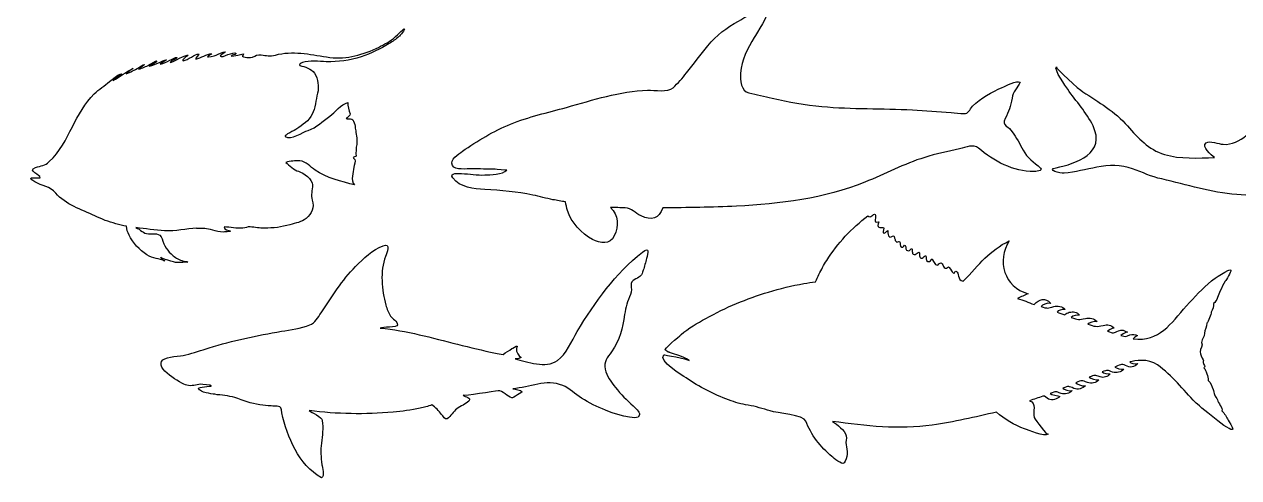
# Model space of a CAD drawing. Header units: centimetres. Extents: x -64 to 65, y -66 to 66.
# Drawn here: x -17.68 to 1.65, y -65.43 to -58.21 of the extents above; entities that cross this region are included whole.
import ezdxf

# ---------------------------------------------------------------- set-up
doc = ezdxf.new("R2010")
doc.units = ezdxf.units.CM
doc.header["$MEASUREMENT"] = 0
doc.layers.add('Layer 1', color=7, linetype='Continuous')

msp = doc.modelspace()

# ---------------------------------------------------------------- linework, layer by layer
at = {"layer": 'Layer 1'}
for points, knots in [([(-1.78168, -60.20983), (-1.83163, -60.10746), (-1.89095, -60.01335), (-1.9531, -59.91818), (-1.9531, -59.91818), (-2.00403, -59.84045), (-2.12537, -59.82097), (-2.06785, -59.7094), (-2.06785, -59.7094), (-2.00853, -59.59449), (-1.9772, -59.51493), (-1.95815, -59.3824), (-1.95815, -59.3824), (-1.94431, -59.28749), (-1.87047, -59.21206), (-1.82713, -59.12827), (-1.82713, -59.12827), (-1.88166, -59.09292), (-2.06475, -59.19225), (-2.11262, -59.21299), (-2.11262, -59.21299), (-2.28203, -59.2866), (-2.45404, -59.38037), (-2.58495, -59.51305), (-2.58495, -59.51305), (-2.63316, -59.56192), (-2.65252, -59.63582), (-2.72253, -59.62997), (-2.72253, -59.62997), (-2.79071, -59.62418), (-2.85908, -59.61851), (-2.92729, -59.61309), (-2.92729, -59.61309), (-3.13205, -59.59674), (-3.33684, -59.58139), (-3.54194, -59.57054), (-3.54194, -59.57054), (-4.02229, -59.54517), (-4.50225, -59.55988), (-4.98223, -59.51564), (-4.98223, -59.51564), (-5.24991, -59.49098), (-5.51182, -59.44547), (-5.7736, -59.38488), (-5.7736, -59.38488), (-5.89758, -59.35612), (-6.02125, -59.32582), (-6.14611, -59.30032), (-6.14611, -59.30032), (-6.27078, -59.27476), (-6.28293, -59.09384), (-6.27684, -58.98335), (-6.27684, -58.98335), (-6.26589, -58.78065), (-6.16101, -58.58891), (-6.06237, -58.41637), (-6.06237, -58.41637), (-6.03083, -58.36091), (-5.79808, -58.03159), (-5.87229, -57.98904), (-5.87229, -57.98904), (-5.96646, -57.93514), (-6.23572, -58.11345), (-6.31129, -58.15541), (-6.31129, -58.15541), (-6.49954, -58.25968), (-6.66125, -58.38335), (-6.79947, -58.5485), (-6.79947, -58.5485), (-6.91734, -58.68921), (-7.02344, -58.83904), (-7.13779, -58.98231), (-7.13779, -58.98231), (-7.20394, -59.06523), (-7.27421, -59.1463), (-7.352, -59.21853), (-7.352, -59.21853), (-7.43169, -59.29269), (-7.6482, -59.25451), (-7.75792, -59.25771), (-7.75792, -59.25771), (-8.19697, -59.27073), (-8.62948, -59.41207), (-9.04906, -59.5302), (-9.04906, -59.5302), (-9.34605, -59.61389), (-9.65268, -59.67837), (-9.93856, -59.79634), (-9.93856, -59.79634), (-10.2069, -59.90696), (-10.46648, -60.06095), (-10.70286, -60.22909), (-10.70286, -60.22909), (-10.76628, -60.2742), (-10.91035, -60.36083), (-10.86142, -60.45369), (-10.86142, -60.45369), (-10.81864, -60.53505), (-10.63308, -60.50629), (-10.55702, -60.50761), (-10.55702, -60.50761), (-10.43309, -60.50991), (-10.30903, -60.51235), (-10.1851, -60.51634), (-10.1851, -60.51634), (-10.16758, -60.51687), (-10.00727, -60.53854), (-9.99891, -60.52859), (-9.99891, -60.52859), (-10.05847, -60.60042), (-10.26572, -60.60275), (-10.34602, -60.60659), (-10.34602, -60.60659), (-10.47112, -60.61281), (-10.59184, -60.59101), (-10.71612, -60.58262), (-10.71612, -60.58262), (-10.7588, -60.57979), (-10.91855, -60.56637), (-10.85706, -60.65123), (-10.85706, -60.65123), (-10.74332, -60.80805), (-10.52294, -60.82517), (-10.34655, -60.83691), (-10.34655, -60.83691), (-10.0894, -60.85408), (-9.83487, -60.87342), (-9.58214, -60.92682), (-9.58214, -60.92682), (-9.47572, -60.94926), (-9.37127, -60.97892), (-9.26467, -60.99977), (-9.26467, -60.99977), (-9.19776, -61.01295), (-9.13042, -61.02456), (-9.06311, -61.03528), (-9.06311, -61.03528), (-9.05509, -61.08142), (-9.0453, -61.12746), (-9.03215, -61.17249), (-9.03215, -61.17249), (-8.97788, -61.35728), (-8.80508, -61.54423), (-8.63461, -61.63231), (-8.63461, -61.63231), (-8.50951, -61.69682), (-8.35584, -61.7214), (-8.28753, -61.57402), (-8.28753, -61.57402), (-8.21554, -61.41927), (-8.21736, -61.24456), (-8.34629, -61.12179), (-8.34629, -61.12179), (-8.26919, -61.12592), (-8.19193, -61.12798), (-8.1147, -61.12938), (-8.1147, -61.12938), (-8.0104, -61.13147), (-7.95651, -61.21667), (-7.8621, -61.25963), (-7.8621, -61.25963), (-7.70309, -61.33194), (-7.57082, -61.30837), (-7.5156, -61.13094), (-7.5156, -61.13094), (-7.12412, -61.12761), (-6.73225, -61.12155), (-6.34127, -61.10311), (-6.34127, -61.10311), (-5.65576, -61.07059), (-4.93988, -60.97942), (-4.29908, -60.72129), (-4.29908, -60.72129), (-3.98097, -60.59321), (-3.67675, -60.42779), (-3.34811, -60.32698), (-3.34811, -60.32698), (-3.16629, -60.27126), (-2.97947, -60.22948), (-2.79352, -60.19001), (-2.79352, -60.19001), (-2.68777, -60.16757), (-2.57299, -60.10788), (-2.49113, -60.17832), (-2.49113, -60.17832), (-2.25554, -60.38036), (-1.93228, -60.56014), (-1.6116, -60.55159), (-1.6116, -60.55159), (-1.59109, -60.55109), (-1.45645, -60.54254), (-1.50574, -60.49574), (-1.50574, -60.49574), (-1.60568, -60.40067), (-1.71789, -60.34048), (-1.78168, -60.20983)], [0, 0, 0, 0, 0.02, 0.02, 0.02, 0.02, 0.04, 0.04, 0.04, 0.04, 0.06, 0.06, 0.06, 0.06, 0.08, 0.08, 0.08, 0.08, 0.1, 0.1, 0.1, 0.1, 0.12, 0.12, 0.12, 0.12, 0.14, 0.14, 0.14, 0.14, 0.16, 0.16, 0.16, 0.16, 0.18, 0.18, 0.18, 0.18, 0.2, 0.2, 0.2, 0.2, 0.22, 0.22, 0.22, 0.22, 0.24, 0.24, 0.24, 0.24, 0.26, 0.26, 0.26, 0.26, 0.28, 0.28, 0.28, 0.28, 0.3, 0.3, 0.3, 0.3, 0.32, 0.32, 0.32, 0.32, 0.34, 0.34, 0.34, 0.34, 0.36, 0.36, 0.36, 0.36, 0.38, 0.38, 0.38, 0.38, 0.4, 0.4, 0.4, 0.4, 0.42, 0.42, 0.42, 0.42, 0.44, 0.44, 0.44, 0.44, 0.46, 0.46, 0.46, 0.46, 0.48, 0.48, 0.48, 0.48, 0.5, 0.5, 0.5, 0.5, 0.52, 0.52, 0.52, 0.52, 0.54, 0.54, 0.54, 0.54, 0.56, 0.56, 0.56, 0.56, 0.58, 0.58, 0.58, 0.58, 0.6, 0.6, 0.6, 0.6, 0.62, 0.62, 0.62, 0.62, 0.64, 0.64, 0.64, 0.64, 0.66, 0.66, 0.66, 0.66, 0.68, 0.68, 0.68, 0.68, 0.7, 0.7, 0.7, 0.7, 0.72, 0.72, 0.72, 0.72, 0.74, 0.74, 0.74, 0.74, 0.76, 0.76, 0.76, 0.76, 0.78, 0.78, 0.78, 0.78, 0.8, 0.8, 0.8, 0.8, 0.82, 0.82, 0.82, 0.82, 0.84, 0.84, 0.84, 0.84, 0.86, 0.86, 0.86, 0.86, 0.88, 0.88, 0.88, 0.88, 0.9, 0.9, 0.9, 0.9, 0.92, 0.92, 0.92, 0.92, 0.94, 0.94, 0.94, 0.94, 0.96, 0.96, 0.96, 0.96, 1, 1, 1, 1]), ([(-13.24845, -58.81751), (-13.13359, -58.7778), (-12.98987, -58.79986), (-12.87041, -58.80232), (-12.87041, -58.80232), (-12.6784, -58.80629), (-12.49835, -58.78335), (-12.31563, -58.72268), (-12.31563, -58.72268), (-12.15902, -58.67069), (-12.00765, -58.60039), (-11.86772, -58.51287), (-11.86772, -58.51287), (-11.8147, -58.47966), (-11.76289, -58.44403), (-11.71527, -58.40346), (-11.71527, -58.40346), (-11.70098, -58.39118), (-11.60605, -58.27977), (-11.63103, -58.27649), (-11.63103, -58.27649), (-11.63939, -58.27543), (-11.77809, -58.41704), (-11.80211, -58.43416), (-11.80211, -58.43416), (-11.88828, -58.49565), (-11.98144, -58.54743), (-12.07773, -58.59135), (-12.07773, -58.59135), (-12.33559, -58.70925), (-12.58536, -58.7718), (-12.86645, -58.72695), (-12.86645, -58.72695), (-13.1382, -58.68356), (-13.40818, -58.6249), (-13.68086, -58.69591), (-13.68086, -58.69591), (-13.76918, -58.71882), (-13.81852, -58.70755), (-13.90629, -58.69218), (-13.90629, -58.69218), (-13.9623, -58.68239), (-13.99715, -58.70596), (-14.0425, -58.73144), (-14.0425, -58.73144), (-14.06324, -58.74316), (-14.21324, -58.73258), (-14.20654, -58.71504), (-14.20654, -58.71504), (-14.1976, -58.70427), (-14.19101, -58.69229), (-14.18675, -58.67906), (-14.18675, -58.67906), (-14.18659, -58.68028), (-14.35828, -58.71319), (-14.38323, -58.71356), (-14.38323, -58.71356), (-14.37857, -58.69025), (-14.317, -58.69425), (-14.30714, -58.67403), (-14.30714, -58.67403), (-14.34312, -58.62357), (-14.52775, -58.75486), (-14.55947, -58.71232), (-14.55947, -58.71232), (-14.56148, -58.70586), (-14.46771, -58.64924), (-14.47697, -58.64633), (-14.47697, -58.64633), (-14.52168, -58.64228), (-14.5837, -58.68533), (-14.62493, -58.69927), (-14.62493, -58.69927), (-14.643, -58.70536), (-14.76765, -58.73464), (-14.76034, -58.72512), (-14.76034, -58.72512), (-14.74685, -58.7094), (-14.68369, -58.67879), (-14.69142, -58.67509), (-14.69142, -58.67509), (-14.77349, -58.67191), (-14.86462, -58.74894), (-14.94841, -58.75986), (-14.94841, -58.75986), (-14.96341, -58.75306), (-14.89145, -58.68533), (-14.89346, -58.68443), (-14.89346, -58.68443), (-14.96889, -58.67136), (-15.06488, -58.78121), (-15.14727, -58.78659), (-15.14727, -58.78659), (-15.18545, -58.78633), (-15.06805, -58.69785), (-15.06779, -58.70073), (-15.06779, -58.70073), (-15.08607, -58.67972), (-15.31827, -58.81111), (-15.35354, -58.81641), (-15.35354, -58.81641), (-15.33751, -58.77326), (-15.25935, -58.76876), (-15.24495, -58.73315), (-15.24495, -58.73315), (-15.27019, -58.72593), (-15.33716, -58.76739), (-15.35867, -58.77824), (-15.35867, -58.77824), (-15.41733, -58.80761), (-15.44979, -58.83039), (-15.51623, -58.84174), (-15.51623, -58.84174), (-15.50372, -58.82198), (-15.41513, -58.78369), (-15.41444, -58.77319), (-15.41444, -58.77319), (-15.43939, -58.76692), (-15.50363, -58.80513), (-15.5262, -58.81457), (-15.5262, -58.81457), (-15.58409, -58.83873), (-15.62724, -58.86156), (-15.69014, -58.87585), (-15.69014, -58.87585), (-15.67064, -58.85918), (-15.56997, -58.81243), (-15.56687, -58.79044), (-15.56687, -58.79044), (-15.57952, -58.78181), (-15.67151, -58.84222), (-15.68376, -58.84894), (-15.68376, -58.84894), (-15.74366, -58.88185), (-15.7929, -58.90053), (-15.85881, -58.92112), (-15.85881, -58.92112), (-15.82023, -58.89104), (-15.76359, -58.85159), (-15.76459, -58.84754), (-15.76459, -58.84754), (-15.78314, -58.84217), (-15.84275, -58.88956), (-15.85749, -58.89837), (-15.85749, -58.89837), (-15.92173, -58.93692), (-15.98489, -58.96473), (-16.05336, -58.99553), (-16.05336, -58.99553), (-16.02653, -58.971), (-15.97528, -58.9206), (-15.94528, -58.91028), (-15.94528, -58.91028), (-16.05529, -58.96047), (-16.15615, -59.04331), (-16.26262, -59.10218), (-16.26262, -59.10218), (-16.2192, -59.06167), (-16.12184, -58.99939), (-16.12588, -58.99553), (-16.12588, -58.99553), (-16.1879, -59.00558), (-16.27241, -59.08178), (-16.31937, -59.1198), (-16.31937, -59.1198), (-16.40002, -59.18502), (-16.48857, -59.24058), (-16.5634, -59.31329), (-16.5634, -59.31329), (-16.71329, -59.45921), (-16.81616, -59.65566), (-16.91072, -59.83952), (-16.91072, -59.83952), (-17.01475, -60.04177), (-17.10916, -60.23692), (-17.27846, -60.39395), (-17.27846, -60.39395), (-17.35037, -60.4607), (-17.40715, -60.45957), (-17.49558, -60.48812), (-17.49558, -60.48812), (-17.64383, -60.53593), (-17.40676, -60.60377), (-17.42131, -60.65176), (-17.42131, -60.65176), (-17.47372, -60.6648), (-17.67621, -60.61152), (-17.50947, -60.71476), (-17.50947, -60.71476), (-17.39652, -60.78466), (-17.26523, -60.78612), (-17.17596, -60.8938), (-17.17596, -60.8938), (-17.02078, -61.08057), (-16.76234, -61.15767), (-16.55205, -61.25858), (-16.55205, -61.25858), (-16.44333, -61.31073), (-16.3357, -61.35182), (-16.21873, -61.38296), (-16.21873, -61.38296), (-16.16396, -61.39751), (-16.108, -61.41288), (-16.05191, -61.42154), (-16.05191, -61.42154), (-16.04651, -61.47051), (-16.03082, -61.51822), (-16.00981, -61.56262), (-16.00981, -61.56262), (-15.94946, -61.68999), (-15.84201, -61.80249), (-15.72477, -61.87898), (-15.72477, -61.87898), (-15.63045, -61.94055), (-15.52908, -61.93756), (-15.43759, -61.97418), (-15.43759, -61.97418), (-15.45513, -61.96701), (-15.5071, -61.9432), (-15.50527, -61.91753), (-15.50527, -61.91753), (-15.50649, -61.93563), (-15.28273, -61.99773), (-15.24907, -62.00188), (-15.24907, -62.00188), (-15.23275, -62.00392), (-15.0719, -61.99243), (-15.07164, -61.99262), (-15.07164, -61.99262), (-15.08558, -61.98061), (-15.13241, -61.98246), (-15.14998, -61.97743), (-15.14998, -61.97743), (-15.2075, -61.96129), (-15.26256, -61.9297), (-15.30825, -61.8917), (-15.30825, -61.8917), (-15.39495, -61.81944), (-15.45398, -61.73112), (-15.48441, -61.62357), (-15.48441, -61.62357), (-15.51415, -61.51893), (-15.61591, -61.54681), (-15.70155, -61.54462), (-15.70155, -61.54462), (-15.78182, -61.54269), (-15.8254, -61.4721), (-15.90012, -61.44537), (-15.90012, -61.44537), (-15.74809, -61.46593), (-15.59524, -61.48109), (-15.44234, -61.49379), (-15.44234, -61.49379), (-15.26819, -61.50818), (-15.10177, -61.46072), (-14.92878, -61.45574), (-14.92878, -61.45574), (-14.93354, -61.45709), (-14.93661, -61.45804), (-14.93661, -61.45804), (-14.93661, -61.45804), (-14.84258, -61.45479), (-14.76786, -61.45743), (-14.6774, -61.48381), (-14.6774, -61.48381), (-14.62377, -61.49953), (-14.56844, -61.51133), (-14.51254, -61.51453), (-14.51254, -61.51453), (-14.50606, -61.51487), (-14.39073, -61.50781), (-14.39536, -61.50278), (-14.39536, -61.50278), (-14.41732, -61.47913), (-14.50617, -61.48558), (-14.49506, -61.43335), (-14.49506, -61.43335), (-14.39624, -61.43803), (-14.29514, -61.46097), (-14.19616, -61.45187), (-14.19616, -61.45187), (-14.15594, -61.44817), (-14.12409, -61.4306), (-14.08149, -61.4329), (-14.08149, -61.4329), (-14.00505, -61.43695), (-13.93007, -61.45743), (-13.85315, -61.4555), (-13.85315, -61.4555), (-13.7157, -61.45214), (-13.5814, -61.43788), (-13.44916, -61.39824), (-13.44916, -61.39824), (-13.35494, -61.37001), (-13.26951, -61.36048), (-13.19093, -61.29738), (-13.19093, -61.29738), (-13.09803, -61.22274), (-13.05859, -61.12508), (-13.09475, -61.00883), (-13.09475, -61.00883), (-13.12071, -60.92559), (-13.09052, -60.85069), (-13.09078, -60.76523), (-13.09078, -60.76523), (-13.09104, -60.67585), (-13.23276, -60.57052), (-13.3102, -60.54811), (-13.3102, -60.54811), (-13.38756, -60.52578), (-13.45715, -60.45881), (-13.51496, -60.40518), (-13.51496, -60.40518), (-13.44191, -60.38923), (-13.36417, -60.3751), (-13.28919, -60.38065), (-13.28919, -60.38065), (-13.19127, -60.38787), (-13.12287, -60.47884), (-13.0471, -60.53133), (-13.0471, -60.53133), (-12.87107, -60.65325), (-12.62493, -60.71186), (-12.41959, -60.76549), (-12.41959, -60.76549), (-12.4915, -60.68664), (-12.43748, -60.57097), (-12.43279, -60.48204), (-12.43279, -60.48204), (-12.43149, -60.45645), (-12.39892, -60.37634), (-12.41445, -60.36062), (-12.41445, -60.36062), (-12.44781, -60.32657), (-12.46776, -60.32964), (-12.39672, -60.30895), (-12.39672, -60.30895), (-12.39992, -60.24947), (-12.39566, -60.17703), (-12.3863, -60.11932), (-12.3863, -60.11932), (-12.37495, -60.04921), (-12.39347, -59.97642), (-12.40262, -59.90493), (-12.40262, -59.90493), (-12.40865, -59.85881), (-12.41762, -59.74121), (-12.46181, -59.71686), (-12.46181, -59.71686), (-12.48062, -59.70641), (-12.54997, -59.72654), (-12.55246, -59.70141), (-12.55246, -59.70141), (-12.54865, -59.70387), (-12.48203, -59.65614), (-12.49129, -59.6304), (-12.49129, -59.6304), (-12.50904, -59.58098), (-12.53119, -59.50282), (-12.52873, -59.45279), (-12.52873, -59.45279), (-12.63126, -59.47425), (-12.73087, -59.61204), (-12.81625, -59.67025), (-12.81625, -59.67025), (-12.92944, -59.74727), (-13.02683, -59.85199), (-13.15928, -59.89657), (-13.15928, -59.89657), (-13.24141, -59.92427), (-13.43574, -60.05582), (-13.52266, -59.99582), (-13.52266, -59.99582), (-13.55512, -59.97349), (-13.36439, -59.89245), (-13.34031, -59.87364), (-13.34031, -59.87364), (-13.25085, -59.8044), (-13.14409, -59.74616), (-13.09316, -59.64001), (-13.09316, -59.64001), (-13.04659, -59.54288), (-13.0362, -59.41117), (-13.00997, -59.30521), (-13.00997, -59.30521), (-12.98378, -59.19972), (-13.00018, -59.07865), (-13.05857, -58.98636), (-13.05857, -58.98636), (-13.10799, -58.9081), (-13.20671, -58.88674), (-13.29011, -58.86256), (-13.29011, -58.86256), (-13.30351, -58.84204), (-13.28589, -58.83042), (-13.24845, -58.81751)], [0, 0, 0, 0, 0.01, 0.01, 0.01, 0.01, 0.02, 0.02, 0.02, 0.02, 0.03, 0.03, 0.03, 0.03, 0.04, 0.04, 0.04, 0.04, 0.05, 0.05, 0.05, 0.05, 0.06, 0.06, 0.06, 0.06, 0.07, 0.07, 0.07, 0.07, 0.08, 0.08, 0.08, 0.08, 0.09, 0.09, 0.09, 0.09, 0.1, 0.1, 0.1, 0.1, 0.11, 0.11, 0.11, 0.11, 0.12, 0.12, 0.12, 0.12, 0.13, 0.13, 0.13, 0.13, 0.14, 0.14, 0.14, 0.14, 0.15, 0.15, 0.15, 0.15, 0.16, 0.16, 0.16, 0.16, 0.17, 0.17, 0.17, 0.17, 0.18, 0.18, 0.18, 0.18, 0.19, 0.19, 0.19, 0.19, 0.2, 0.2, 0.2, 0.2, 0.21, 0.21, 0.21, 0.21, 0.22, 0.22, 0.22, 0.22, 0.23, 0.23, 0.23, 0.23, 0.24, 0.24, 0.24, 0.24, 0.25, 0.25, 0.25, 0.25, 0.26, 0.26, 0.26, 0.26, 0.27, 0.27, 0.27, 0.27, 0.28, 0.28, 0.28, 0.28, 0.29, 0.29, 0.29, 0.29, 0.3, 0.3, 0.3, 0.3, 0.31, 0.31, 0.31, 0.31, 0.32, 0.32, 0.32, 0.32, 0.33, 0.33, 0.33, 0.33, 0.34, 0.34, 0.34, 0.34, 0.35, 0.35, 0.35, 0.35, 0.36, 0.36, 0.36, 0.36, 0.37, 0.37, 0.37, 0.37, 0.38, 0.38, 0.38, 0.38, 0.39, 0.39, 0.39, 0.39, 0.4, 0.4, 0.4, 0.4, 0.41, 0.41, 0.41, 0.41, 0.42, 0.42, 0.42, 0.42, 0.43, 0.43, 0.43, 0.43, 0.44, 0.44, 0.44, 0.44, 0.45, 0.45, 0.45, 0.45, 0.46, 0.46, 0.46, 0.46, 0.47, 0.47, 0.47, 0.47, 0.48, 0.48, 0.48, 0.48, 0.49, 0.49, 0.49, 0.49, 0.5, 0.5, 0.5, 0.5, 0.51, 0.51, 0.51, 0.51, 0.52, 0.52, 0.52, 0.52, 0.53, 0.53, 0.53, 0.53, 0.54, 0.54, 0.54, 0.54, 0.55, 0.55, 0.55, 0.55, 0.56, 0.56, 0.56, 0.56, 0.57, 0.57, 0.57, 0.57, 0.58, 0.58, 0.58, 0.58, 0.59, 0.59, 0.59, 0.59, 0.6, 0.6, 0.6, 0.6, 0.61, 0.61, 0.61, 0.61, 0.62, 0.62, 0.62, 0.62, 0.63, 0.63, 0.63, 0.63, 0.64, 0.64, 0.64, 0.64, 0.65, 0.65, 0.65, 0.65, 0.66, 0.66, 0.66, 0.66, 0.67, 0.67, 0.67, 0.67, 0.68, 0.68, 0.68, 0.68, 0.69, 0.69, 0.69, 0.69, 0.7, 0.7, 0.7, 0.7, 0.71, 0.71, 0.71, 0.71, 0.72, 0.72, 0.72, 0.72, 0.73, 0.73, 0.73, 0.73, 0.74, 0.74, 0.74, 0.74, 0.75, 0.75, 0.75, 0.75, 0.76, 0.76, 0.76, 0.76, 0.77, 0.77, 0.77, 0.77, 0.78, 0.78, 0.78, 0.78, 0.79, 0.79, 0.79, 0.79, 0.8, 0.8, 0.8, 0.8, 0.81, 0.81, 0.81, 0.81, 0.82, 0.82, 0.82, 0.82, 0.83, 0.83, 0.83, 0.83, 0.84, 0.84, 0.84, 0.84, 0.85, 0.85, 0.85, 0.85, 0.86, 0.86, 0.86, 0.86, 0.87, 0.87, 0.87, 0.87, 0.88, 0.88, 0.88, 0.88, 0.89, 0.89, 0.89, 0.89, 0.9, 0.9, 0.9, 0.9, 0.91, 0.91, 0.91, 0.91, 0.92, 0.92, 0.92, 0.92, 0.93, 0.93, 0.93, 0.93, 0.94, 0.94, 0.94, 0.94, 0.95, 0.95, 0.95, 0.95, 0.96, 0.96, 0.96, 0.96, 0.97, 0.97, 0.97, 0.97, 0.98, 0.98, 0.98, 0.98, 1, 1, 1, 1]), ([(7.07935, -60.44393), (7.02138, -60.29063), (6.69425, -60.2406), (6.57183, -60.13439), (6.57183, -60.13439), (6.50185, -60.07356), (6.43126, -60.04073), (6.33757, -60.05806), (6.33757, -60.05806), (6.25875, -60.07259), (6.12736, -60.01115), (6.0488, -59.99287), (6.0488, -59.99287), (5.96366, -59.973), (5.88251, -59.9426), (5.79832, -59.9236), (5.79832, -59.9236), (5.56908, -59.87214), (5.33046, -59.8923), (5.09961, -59.91855), (5.09961, -59.91855), (5.08926, -59.80385), (5.09458, -59.77798), (5.00822, -59.70366), (5.00822, -59.70366), (4.96779, -59.66868), (4.91202, -59.5787), (4.85548, -59.57513), (4.85548, -59.57513), (4.82471, -59.57344), (4.81026, -59.57907), (4.78838, -59.55023), (4.78838, -59.55023), (4.73496, -59.48133), (4.75666, -59.56118), (4.70337, -59.53425), (4.70337, -59.53425), (4.6722, -59.51837), (4.65776, -59.47313), (4.61542, -59.47567), (4.61542, -59.47567), (4.60513, -59.48482), (4.59499, -59.49419), (4.5855, -59.50406), (4.5855, -59.50406), (4.55954, -59.49139), (4.53533, -59.47612), (4.51277, -59.45823), (4.51277, -59.45823), (4.5106, -59.47159), (4.50457, -59.48302), (4.49494, -59.49249), (4.49494, -59.49249), (4.44914, -59.5068), (4.4312, -59.45955), (4.39321, -59.45534), (4.39321, -59.45534), (4.36027, -59.45174), (4.37395, -59.49466), (4.35254, -59.50201), (4.35254, -59.50201), (4.3191, -59.51365), (4.29121, -59.45478), (4.25972, -59.45259), (4.25972, -59.45259), (4.21688, -59.44971), (4.42014, -59.66738), (4.43313, -59.67712), (4.43313, -59.67712), (4.56278, -59.77324), (4.70203, -59.85331), (4.82903, -59.95398), (4.82903, -59.95398), (4.58659, -59.98922), (4.35307, -59.97319), (4.10915, -59.97898), (4.10915, -59.97898), (3.99633, -59.98173), (3.81115, -60.0355), (3.71735, -59.97234), (3.71735, -59.97234), (3.61871, -59.90572), (3.5069, -59.84489), (3.40273, -59.7874), (3.40273, -59.7874), (3.31904, -59.74112), (3.23004, -59.70382), (3.14124, -59.66858), (3.14124, -59.66858), (3.02128, -59.62098), (3.01284, -59.68025), (3.11939, -59.7511), (3.11939, -59.7511), (3.1391, -59.76433), (3.24422, -59.88879), (3.22993, -59.90226), (3.22993, -59.90226), (3.17648, -59.95372), (3.42559, -60.03143), (3.24665, -60.05572), (3.24665, -60.05572), (3.09989, -60.0757), (3.00165, -60.09165), (2.8588, -60.05368), (2.8588, -60.05368), (2.71005, -60.01426), (2.56019, -59.98478), (2.41396, -59.93536), (2.41396, -59.93536), (2.29106, -59.89385), (1.9856, -59.72756), (1.85595, -59.80029), (1.85595, -59.80029), (1.8146, -59.82365), (1.82034, -59.93356), (1.77033, -59.97576), (1.77033, -59.97576), (1.66127, -60.06776), (1.54461, -60.12779), (1.39944, -60.11826), (1.39944, -60.11826), (1.33427, -60.11405), (1.18828, -60.05391), (1.13102, -60.09469), (1.13102, -60.09469), (1.04612, -60.15422), (1.21929, -60.28903), (1.26617, -60.32895), (1.26617, -60.32895), (1.00619, -60.33773), (0.71851, -60.35541), (0.46633, -60.27868), (0.46633, -60.27868), (0.21339, -60.20174), (0.05035, -60.01833), (-0.11803, -59.82637), (-0.11803, -59.82637), (-0.32033, -59.5956), (-0.57764, -59.44624), (-0.83248, -59.2821), (-0.83248, -59.2821), (-0.87394, -59.25527), (-1.27515, -58.90121), (-1.25272, -58.88197), (-1.25272, -58.88197), (-1.29982, -58.92237), (-1.09463, -59.20598), (-1.07167, -59.2394), (-1.07167, -59.2394), (-0.93819, -59.43363), (-0.77404, -59.60945), (-0.66929, -59.82328), (-0.66929, -59.82328), (-0.45834, -60.2532), (-0.93218, -60.42698), (-1.25738, -60.49059), (-1.25738, -60.49059), (-1.41949, -60.52234), (-1.19221, -60.58523), (-1.12752, -60.57888), (-1.12752, -60.57888), (-0.95364, -60.56203), (-0.78092, -60.51633), (-0.60952, -60.48374), (-0.60952, -60.48374), (-0.41463, -60.44657), (-0.22807, -60.43805), (-0.03913, -60.50697), (-0.03913, -60.50697), (0.11782, -60.56409), (0.25985, -60.63371), (0.42434, -60.67017), (0.42434, -60.67017), (0.83132, -60.7601), (1.201, -60.88832), (1.62007, -60.9179), (1.62007, -60.9179), (1.99805, -60.94446), (2.36993, -61.02072), (2.7409, -61.09501), (2.7409, -61.09501), (2.87033, -61.12089), (2.99937, -61.1483), (3.12804, -61.17798), (3.12804, -61.17798), (3.10989, -61.21756), (3.14923, -61.20505), (3.13129, -61.23042), (3.13129, -61.23042), (3.11362, -61.25529), (3.09001, -61.29368), (3.10229, -61.32601), (3.10229, -61.32601), (3.12274, -61.37991), (2.98923, -61.49632), (3.01789, -61.5177), (3.01789, -61.5177), (3.07441, -61.55966), (2.91203, -61.64997), (2.90462, -61.68899), (2.90462, -61.68899), (2.89716, -61.72698), (2.86202, -61.74011), (2.81802, -61.78038), (2.81802, -61.78038), (2.75862, -61.83496), (2.74973, -61.91852), (2.85242, -61.87944), (2.85242, -61.87944), (3.00635, -61.82089), (3.15717, -61.74908), (3.30449, -61.67571), (3.30449, -61.67571), (3.51314, -61.57181), (3.70793, -61.44759), (3.90242, -61.32016), (3.90242, -61.32016), (3.99489, -61.25965), (4.17629, -61.31749), (4.28376, -61.32529), (4.28376, -61.32529), (4.40743, -61.33447), (4.53138, -61.33757), (4.65537, -61.33394), (4.65537, -61.33394), (4.75377, -61.33106), (4.89339, -61.33082), (4.88556, -61.46165), (4.88556, -61.46165), (4.87905, -61.56666), (4.77814, -61.69858), (4.72824, -61.78696), (4.72824, -61.78696), (4.66524, -61.89832), (4.58685, -62.00043), (4.52933, -62.1147), (4.52933, -62.1147), (4.49306, -62.18675), (4.39561, -62.36603), (4.4389, -62.45154), (4.4389, -62.45154), (4.45083, -62.47511), (4.5079, -62.30639), (4.52886, -62.39005), (4.52886, -62.39005), (4.53754, -62.42376), (4.56061, -62.46006), (4.58228, -62.40606), (4.58228, -62.40606), (4.624, -62.30009), (4.62628, -62.41196), (4.65118, -62.41), (4.65118, -62.41), (4.69119, -62.40714), (4.69288, -62.31885), (4.73114, -62.32427), (4.73114, -62.32427), (4.75614, -62.32776), (4.74027, -62.39415), (4.78067, -62.34557), (4.78067, -62.34557), (4.78731, -62.33776), (4.81747, -62.24744), (4.83192, -62.25537), (4.83192, -62.25537), (4.83433, -62.26955), (4.84155, -62.28003), (4.85332, -62.28686), (4.85332, -62.28686), (4.88462, -62.27352), (4.88171, -62.22024), (4.90073, -62.19788), (4.90073, -62.19788), (4.91451, -62.18153), (4.93727, -62.19343), (4.95328, -62.18129), (4.95328, -62.18129), (4.99704, -62.14785), (5.01998, -62.0146), (5.04311, -61.96362), (5.04311, -61.96362), (5.1232, -61.78947), (5.06105, -61.64289), (5.07221, -61.45612), (5.07221, -61.45612), (5.29835, -61.51885), (5.57439, -61.52211), (5.80267, -61.46752), (5.80267, -61.46752), (5.90501, -61.4431), (6.00595, -61.40595), (6.10961, -61.38695), (6.10961, -61.38695), (6.24574, -61.36195), (6.32678, -61.42701), (6.43571, -61.31408), (6.43571, -61.31408), (6.54265, -61.20343), (6.76173, -61.15737), (6.90931, -61.11816), (6.90931, -61.11816), (7.02808, -61.08667), (7.08224, -60.96568), (7.12, -60.85781), (7.12, -60.85781), (7.17833, -60.6911), (7.13684, -60.59691), (7.07935, -60.44393)], [0, 0, 0, 0, 0.01282051, 0.01282051, 0.01282051, 0.01282051, 0.02564103, 0.02564103, 0.02564103, 0.02564103, 0.03846154, 0.03846154, 0.03846154, 0.03846154, 0.05128205, 0.05128205, 0.05128205, 0.05128205, 0.06410256, 0.06410256, 0.06410256, 0.06410256, 0.07692308, 0.07692308, 0.07692308, 0.07692308, 0.08974359, 0.08974359, 0.08974359, 0.08974359, 0.1025641, 0.1025641, 0.1025641, 0.1025641, 0.11538462, 0.11538462, 0.11538462, 0.11538462, 0.12820513, 0.12820513, 0.12820513, 0.12820513, 0.14102564, 0.14102564, 0.14102564, 0.14102564, 0.15384615, 0.15384615, 0.15384615, 0.15384615, 0.16666667, 0.16666667, 0.16666667, 0.16666667, 0.17948718, 0.17948718, 0.17948718, 0.17948718, 0.19230769, 0.19230769, 0.19230769, 0.19230769, 0.20512821, 0.20512821, 0.20512821, 0.20512821, 0.21794872, 0.21794872, 0.21794872, 0.21794872, 0.23076923, 0.23076923, 0.23076923, 0.23076923, 0.24358974, 0.24358974, 0.24358974, 0.24358974, 0.25641026, 0.25641026, 0.25641026, 0.25641026, 0.26923077, 0.26923077, 0.26923077, 0.26923077, 0.28205128, 0.28205128, 0.28205128, 0.28205128, 0.29487179, 0.29487179, 0.29487179, 0.29487179, 0.30769231, 0.30769231, 0.30769231, 0.30769231, 0.32051282, 0.32051282, 0.32051282, 0.32051282, 0.33333333, 0.33333333, 0.33333333, 0.33333333, 0.34615385, 0.34615385, 0.34615385, 0.34615385, 0.35897436, 0.35897436, 0.35897436, 0.35897436, 0.37179487, 0.37179487, 0.37179487, 0.37179487, 0.38461538, 0.38461538, 0.38461538, 0.38461538, 0.3974359, 0.3974359, 0.3974359, 0.3974359, 0.41025641, 0.41025641, 0.41025641, 0.41025641, 0.42307692, 0.42307692, 0.42307692, 0.42307692, 0.43589744, 0.43589744, 0.43589744, 0.43589744, 0.44871795, 0.44871795, 0.44871795, 0.44871795, 0.46153846, 0.46153846, 0.46153846, 0.46153846, 0.47435897, 0.47435897, 0.47435897, 0.47435897, 0.48717949, 0.48717949, 0.48717949, 0.48717949, 0.5, 0.5, 0.5, 0.5, 0.51282051, 0.51282051, 0.51282051, 0.51282051, 0.52564103, 0.52564103, 0.52564103, 0.52564103, 0.53846154, 0.53846154, 0.53846154, 0.53846154, 0.55128205, 0.55128205, 0.55128205, 0.55128205, 0.56410256, 0.56410256, 0.56410256, 0.56410256, 0.57692308, 0.57692308, 0.57692308, 0.57692308, 0.58974359, 0.58974359, 0.58974359, 0.58974359, 0.6025641, 0.6025641, 0.6025641, 0.6025641, 0.61538462, 0.61538462, 0.61538462, 0.61538462, 0.62820513, 0.62820513, 0.62820513, 0.62820513, 0.64102564, 0.64102564, 0.64102564, 0.64102564, 0.65384615, 0.65384615, 0.65384615, 0.65384615, 0.66666667, 0.66666667, 0.66666667, 0.66666667, 0.67948718, 0.67948718, 0.67948718, 0.67948718, 0.69230769, 0.69230769, 0.69230769, 0.69230769, 0.70512821, 0.70512821, 0.70512821, 0.70512821, 0.71794872, 0.71794872, 0.71794872, 0.71794872, 0.73076923, 0.73076923, 0.73076923, 0.73076923, 0.74358974, 0.74358974, 0.74358974, 0.74358974, 0.75641026, 0.75641026, 0.75641026, 0.75641026, 0.76923077, 0.76923077, 0.76923077, 0.76923077, 0.78205128, 0.78205128, 0.78205128, 0.78205128, 0.79487179, 0.79487179, 0.79487179, 0.79487179, 0.80769231, 0.80769231, 0.80769231, 0.80769231, 0.82051282, 0.82051282, 0.82051282, 0.82051282, 0.83333333, 0.83333333, 0.83333333, 0.83333333, 0.84615385, 0.84615385, 0.84615385, 0.84615385, 0.85897436, 0.85897436, 0.85897436, 0.85897436, 0.87179487, 0.87179487, 0.87179487, 0.87179487, 0.88461538, 0.88461538, 0.88461538, 0.88461538, 0.8974359, 0.8974359, 0.8974359, 0.8974359, 0.91025641, 0.91025641, 0.91025641, 0.91025641, 0.92307692, 0.92307692, 0.92307692, 0.92307692, 0.93589744, 0.93589744, 0.93589744, 0.93589744, 0.94871795, 0.94871795, 0.94871795, 0.94871795, 0.96153846, 0.96153846, 0.96153846, 0.96153846, 0.97435897, 0.97435897, 0.97435897, 0.97435897, 1, 1, 1, 1]), ([(0.3561, -63.63139), (0.59446, -63.79702), (0.76028, -64.02533), (0.96268, -64.22945), (0.96268, -64.22945), (0.99025, -64.25726), (1.53669, -64.72808), (1.55479, -64.65445), (1.55479, -64.65445), (1.56111, -64.62918), (1.48798, -64.5306), (1.47999, -64.50951), (1.47999, -64.50951), (1.46213, -64.4622), (1.41797, -64.40217), (1.38339, -64.3647), (1.38339, -64.3647), (1.39514, -64.31803), (1.32137, -64.23273), (1.31013, -64.18828), (1.31013, -64.18828), (1.30026, -64.1491), (1.27057, -64.14269), (1.26322, -64.10459), (1.26322, -64.10459), (1.25848, -64.08062), (1.25367, -64.04442), (1.24237, -64.02032), (1.24237, -64.02032), (1.22221, -63.9773), (1.20459, -63.90417), (1.1644, -63.87668), (1.1644, -63.87668), (1.16715, -63.82138), (1.12776, -63.71756), (1.09656, -63.67774), (1.09656, -63.67774), (1.11283, -63.66094), (1.11283, -63.64313), (1.0968, -63.62374), (1.0968, -63.62374), (1.06338, -63.57106), (1.10635, -63.57892), (1.08344, -63.54905), (1.08344, -63.54905), (1.06116, -63.52034), (1.03841, -63.45877), (1.03682, -63.42324), (1.03682, -63.42324), (1.0347, -63.37551), (1.0854, -63.32418), (1.05838, -63.27346), (1.05838, -63.27346), (1.06224, -63.21356), (1.10627, -63.18734), (1.10627, -63.12577), (1.10627, -63.12577), (1.10627, -63.07426), (1.14625, -63.02224), (1.14191, -62.96771), (1.14191, -62.96771), (1.15945, -62.94781), (1.2179, -62.81544), (1.2111, -62.79158), (1.2111, -62.79158), (1.23938, -62.75935), (1.25153, -62.69122), (1.2488, -62.6509), (1.2488, -62.6509), (1.30338, -62.61629), (1.3259, -62.50911), (1.35474, -62.45196), (1.35474, -62.45196), (1.37961, -62.40293), (1.40017, -62.34134), (1.43467, -62.29993), (1.43467, -62.29993), (1.44848, -62.28342), (1.53135, -62.14396), (1.52574, -62.12327), (1.52574, -62.12327), (1.51391, -62.08057), (1.24195, -62.27162), (1.21771, -62.29234), (1.21771, -62.29234), (1.07481, -62.41421), (0.94334, -62.55102), (0.81843, -62.69152), (0.81843, -62.69152), (0.56602, -62.9756), (0.38708, -63.26302), (-0.02927, -63.21685), (-0.02927, -63.21685), (0.01116, -63.17269), (0.04069, -63.16507), (0.04069, -63.16507), (0.04069, -63.16507), (0.00259, -63.14356), (-0.04038, -63.13679), (-0.08144, -63.15369), (-0.08144, -63.15369), (-0.14801, -63.18118), (-0.14396, -63.18671), (-0.224, -63.16195), (-0.224, -63.16195), (-0.17775, -63.11634), (-0.12285, -63.10903), (-0.12285, -63.10903), (-0.12285, -63.10903), (-0.16831, -63.08268), (-0.21405, -63.06302), (-0.26321, -63.08752), (-0.26321, -63.08752), (-0.3442, -63.12787), (-0.3438, -63.12723), (-0.43826, -63.09564), (-0.43826, -63.09564), (-0.43146, -63.07955), (-0.37513, -63.04561), (-0.33187, -63.04661), (-0.33187, -63.04661), (-0.37894, -62.99475), (-0.43987, -62.98554), (-0.50528, -63.00184), (-0.50528, -63.00184), (-0.61273, -63.02854), (-0.64178, -63.02145), (-0.75058, -62.98163), (-0.75058, -62.98163), (-0.74193, -62.96329), (-0.64512, -62.92975), (-0.60329, -62.94075), (-0.60329, -62.94075), (-0.6493, -62.88648), (-0.72701, -62.87913), (-0.79109, -62.89252), (-0.79109, -62.89252), (-0.89444, -62.91392), (-0.90745, -62.91612), (-1.01453, -62.87601), (-1.01453, -62.87601), (-0.98987, -62.83463), (-0.92473, -62.84349), (-0.88306, -62.83931), (-0.88306, -62.83931), (-0.92526, -62.79007), (-0.98609, -62.77668), (-1.04715, -62.79372), (-1.04715, -62.79372), (-1.07361, -62.80081), (-1.09692, -62.81375), (-1.117, -62.83235), (-1.117, -62.83235), (-1.15828, -62.81674), (-1.20045, -62.80391), (-1.24172, -62.78848), (-1.24172, -62.78848), (-1.22849, -62.76647), (-1.16967, -62.74128), (-1.11094, -62.74837), (-1.11094, -62.74837), (-1.15436, -62.69749), (-1.23376, -62.68204), (-1.29464, -62.70183), (-1.29464, -62.70183), (-1.38703, -62.73186), (-1.39399, -62.73498), (-1.49318, -62.70077), (-1.49318, -62.70077), (-1.48281, -62.67905), (-1.40108, -62.63801), (-1.33975, -62.6505), (-1.33975, -62.6505), (-1.43476, -62.54498), (-1.51901, -62.58769), (-1.60772, -62.66741), (-1.60772, -62.66741), (-1.6963, -62.63921), (-1.78057, -62.59584), (-1.87032, -62.57158), (-1.87032, -62.57158), (-1.81423, -62.54658), (-1.75814, -62.52165), (-1.70204, -62.49678), (-1.70204, -62.49678), (-2.08315, -62.39769), (-2.20448, -61.9705), (-2.00189, -61.6544), (-2.00189, -61.6544), (-2.3164, -61.81087), (-2.47772, -62.02709), (-2.73341, -62.29982), (-2.73341, -62.29982), (-2.83639, -62.28003), (-2.7985, -62.15972), (-2.84086, -62.14247), (-2.84086, -62.14247), (-2.88169, -62.12567), (-2.86052, -62.21698), (-2.91291, -62.14856), (-2.91291, -62.14856), (-2.91347, -62.14766), (-2.96072, -62.06143), (-2.96651, -62.06667), (-2.96651, -62.06667), (-3.06729, -62.15658), (-3.04369, -61.98269), (-3.1037, -62.00941), (-3.1037, -62.00941), (-3.13857, -62.02473), (-3.12458, -62.0609), (-3.17371, -62.03222), (-3.17371, -62.03222), (-3.18892, -62.0233), (-3.22731, -61.94205), (-3.2289, -61.94242), (-3.2289, -61.94242), (-3.25983, -61.95173), (-3.24734, -62.00023), (-3.29666, -61.98462), (-3.29666, -61.98462), (-3.34947, -61.96787), (-3.31042, -61.92305), (-3.32785, -61.89183), (-3.32785, -61.89183), (-3.33489, -61.87926), (-3.37592, -61.92773), (-3.3872, -61.92985), (-3.3872, -61.92985), (-3.45274, -61.94165), (-3.41461, -61.85518), (-3.43858, -61.83788), (-3.43858, -61.83788), (-3.45022, -61.82947), (-3.48184, -61.86815), (-3.49462, -61.8709), (-3.49462, -61.8709), (-3.56635, -61.88685), (-3.53566, -61.81073), (-3.55375, -61.77851), (-3.55375, -61.77851), (-3.55833, -61.77036), (-3.59069, -61.816), (-3.60481, -61.816), (-3.60481, -61.816), (-3.66826, -61.81584), (-3.63788, -61.7561), (-3.65752, -61.72726), (-3.65752, -61.72726), (-3.66842, -61.71099), (-3.69149, -61.76499), (-3.70917, -61.75742), (-3.70917, -61.75742), (-3.75187, -61.7393), (-3.72632, -61.68439), (-3.74835, -61.66445), (-3.74835, -61.66445), (-3.7651, -61.64913), (-3.77753, -61.70811), (-3.81526, -61.64929), (-3.81526, -61.64929), (-3.81881, -61.64365), (-3.83312, -61.57579), (-3.84018, -61.5742), (-3.84018, -61.5742), (-3.87452, -61.56658), (-3.88484, -61.63238), (-3.92561, -61.57444), (-3.92561, -61.57444), (-3.93278, -61.56409), (-3.93177, -61.48731), (-3.93413, -61.48808), (-3.93413, -61.48808), (-3.94829, -61.49295), (-3.98837, -61.55872), (-4.00832, -61.52623), (-4.00832, -61.52623), (-4.01562, -61.5143), (-3.98628, -61.44024), (-4.00541, -61.44119), (-4.00541, -61.44119), (-4.05994, -61.44402), (-4.11736, -61.45572), (-4.0796, -61.35298), (-4.0796, -61.35298), (-4.18969, -61.38912), (-4.10164, -61.26347), (-4.13741, -61.23334), (-4.13741, -61.23334), (-4.16416, -61.21077), (-4.20594, -61.30856), (-4.25089, -61.25705), (-4.25089, -61.25705), (-4.50907, -61.45274), (-4.73497, -61.69345), (-4.90716, -61.96812), (-4.90716, -61.96812), (-4.95211, -62.03993), (-4.99328, -62.11385), (-5.03032, -62.18984), (-5.03032, -62.18984), (-5.04937, -62.22892), (-5.06728, -62.2685), (-5.08408, -62.30859), (-5.08408, -62.30859), (-5.14605, -62.31592), (-5.20775, -62.32497), (-5.26924, -62.3356), (-5.26924, -62.3356), (-5.46006, -62.36809), (-5.6486, -62.41434), (-5.83378, -62.4708), (-5.83378, -62.4708), (-6.17885, -62.57592), (-6.51495, -62.71535), (-6.83039, -62.89067), (-6.83039, -62.89067), (-6.96588, -62.96605), (-7.10794, -63.04479), (-7.22351, -63.14912), (-7.22351, -63.14912), (-7.25825, -63.18055), (-7.5109, -63.38947), (-7.47434, -63.39719), (-7.47434, -63.39719), (-7.47418, -63.39481), (-7.43269, -63.42508), (-7.42925, -63.42587), (-7.42925, -63.42587), (-7.39769, -63.43243), (-7.42115, -63.42666), (-7.39398, -63.43849), (-7.39398, -63.43849), (-7.30897, -63.47543), (-7.21605, -63.47987), (-7.09445, -63.56062), (-7.09445, -63.56062), (-7.13022, -63.53649), (-7.49688, -63.46651), (-7.49844, -63.46833), (-7.49844, -63.46833), (-7.59165, -63.56715), (-7.20936, -63.79647), (-7.1458, -63.83867), (-7.1458, -63.83867), (-6.93432, -63.97956), (-6.70667, -64.10182), (-6.46765, -64.18908), (-6.46765, -64.18908), (-6.36687, -64.22578), (-6.26307, -64.25647), (-6.15698, -64.2724), (-6.15698, -64.2724), (-6.03218, -64.291), (-5.92735, -64.32849), (-5.80548, -64.36469), (-5.80548, -64.36469), (-5.70145, -64.39562), (-5.27028, -64.43359), (-5.23874, -64.52482), (-5.23874, -64.52482), (-5.16519, -64.73765), (-4.99683, -64.94585), (-4.82514, -65.08881), (-4.82514, -65.08881), (-4.79654, -65.11265), (-4.66525, -65.22904), (-4.63104, -65.19115), (-4.63104, -65.19115), (-4.57021, -65.12397), (-4.57601, -64.98266), (-4.59897, -64.90117), (-4.59897, -64.90117), (-4.61257, -64.85254), (-4.58466, -64.81089), (-4.59579, -64.76279), (-4.59579, -64.76279), (-4.61846, -64.66556), (-4.74282, -64.58719), (-4.81383, -64.5298), (-4.81383, -64.5298), (-4.28218, -64.60579), (-3.76219, -64.66397), (-3.22699, -64.58851), (-3.22699, -64.58851), (-2.88248, -64.53975), (-2.54243, -64.46177), (-2.20408, -64.38198), (-2.20408, -64.38198), (-2.07708, -64.50017), (-1.9214, -64.58825), (-1.75958, -64.64932), (-1.75958, -64.64932), (-1.69902, -64.67223), (-1.44163, -64.77457), (-1.38469, -64.73658), (-1.38469, -64.73658), (-1.40744, -64.75179), (-1.58765, -64.50854), (-1.60313, -64.46951), (-1.60313, -64.46951), (-1.63877, -64.37934), (-1.55371, -64.23456), (-1.68134, -64.20194), (-1.68134, -64.20194), (-1.60953, -64.1781), (-1.53733, -64.15524), (-1.46568, -64.13066), (-1.46568, -64.13066), (-1.4325, -64.11939), (-1.40999, -64.1614), (-1.37837, -64.17492), (-1.37837, -64.17492), (-1.31929, -64.20008), (-1.23735, -64.18135), (-1.19478, -64.13166), (-1.19478, -64.13166), (-1.221, -64.12251), (-1.33789, -64.1065), (-1.34943, -64.0866), (-1.34943, -64.0866), (-1.25614, -64.0494), (-1.26124, -64.0516), (-1.17803, -64.08422), (-1.17803, -64.08422), (-1.12014, -64.10705), (-1.04058, -64.0871), (-0.99917, -64.03927), (-0.99917, -64.03927), (-1.04301, -64.05149), (-1.13646, -64.02424), (-1.14919, -64.00382), (-1.14919, -64.00382), (-1.04934, -63.96239), (-1.06063, -63.96826), (-0.972, -64.00549), (-0.972, -64.00549), (-0.91371, -64.02999), (-0.83193, -64.0111), (-0.78997, -63.96186), (-0.78997, -63.96186), (-0.84125, -63.97128), (-0.93353, -63.9367), (-0.94435, -63.9168), (-0.94435, -63.9168), (-0.84217, -63.87314), (-0.84764, -63.87455), (-0.75695, -63.9118), (-0.75695, -63.9118), (-0.69842, -63.9358), (-0.61791, -63.91625), (-0.57571, -63.86751), (-0.57571, -63.86751), (-0.61071, -63.87434), (-0.71919, -63.84629), (-0.72946, -63.82613), (-0.72946, -63.82613), (-0.63773, -63.78761), (-0.63995, -63.7893), (-0.5578, -63.82076), (-0.5578, -63.82076), (-0.49832, -63.84354), (-0.43543, -63.82034), (-0.3945, -63.77358), (-0.3945, -63.77358), (-0.42712, -63.78406), (-0.51264, -63.7572), (-0.52518, -63.74278), (-0.52518, -63.74278), (-0.43305, -63.70582), (-0.43935, -63.71251), (-0.35757, -63.74487), (-0.35757, -63.74487), (-0.29976, -63.76781), (-0.21959, -63.74826), (-0.17829, -63.70008), (-0.17829, -63.70008), (-0.21644, -63.70897), (-0.30595, -63.67883), (-0.32101, -63.66471), (-0.32101, -63.66471), (-0.26124, -63.64283), (-0.20584, -63.60282), (-0.15223, -63.63912), (-0.15223, -63.63912), (-0.08619, -63.68378), (-0.00613, -63.66989), (0.04563, -63.61017), (0.04563, -63.61017), (-0.01451, -63.6243), (-0.07044, -63.60255), (-0.08394, -63.58461), (-0.08394, -63.58461), (-0.00124, -63.55985), (0.20235, -63.52445), (0.3561, -63.63139)], [0, 0, 0, 0, 0.008, 0.008, 0.008, 0.008, 0.016, 0.016, 0.016, 0.016, 0.024, 0.024, 0.024, 0.024, 0.032, 0.032, 0.032, 0.032, 0.04, 0.04, 0.04, 0.04, 0.048, 0.048, 0.048, 0.048, 0.056, 0.056, 0.056, 0.056, 0.064, 0.064, 0.064, 0.064, 0.072, 0.072, 0.072, 0.072, 0.08, 0.08, 0.08, 0.08, 0.088, 0.088, 0.088, 0.088, 0.096, 0.096, 0.096, 0.096, 0.104, 0.104, 0.104, 0.104, 0.112, 0.112, 0.112, 0.112, 0.12, 0.12, 0.12, 0.12, 0.128, 0.128, 0.128, 0.128, 0.136, 0.136, 0.136, 0.136, 0.144, 0.144, 0.144, 0.144, 0.152, 0.152, 0.152, 0.152, 0.16, 0.16, 0.16, 0.16, 0.168, 0.168, 0.168, 0.168, 0.176, 0.176, 0.176, 0.176, 0.184, 0.184, 0.184, 0.184, 0.192, 0.192, 0.192, 0.192, 0.2, 0.2, 0.2, 0.2, 0.208, 0.208, 0.208, 0.208, 0.216, 0.216, 0.216, 0.216, 0.224, 0.224, 0.224, 0.224, 0.232, 0.232, 0.232, 0.232, 0.24, 0.24, 0.24, 0.24, 0.248, 0.248, 0.248, 0.248, 0.256, 0.256, 0.256, 0.256, 0.264, 0.264, 0.264, 0.264, 0.272, 0.272, 0.272, 0.272, 0.28, 0.28, 0.28, 0.28, 0.288, 0.288, 0.288, 0.288, 0.296, 0.296, 0.296, 0.296, 0.304, 0.304, 0.304, 0.304, 0.312, 0.312, 0.312, 0.312, 0.32, 0.32, 0.32, 0.32, 0.328, 0.328, 0.328, 0.328, 0.336, 0.336, 0.336, 0.336, 0.344, 0.344, 0.344, 0.344, 0.352, 0.352, 0.352, 0.352, 0.36, 0.36, 0.36, 0.36, 0.368, 0.368, 0.368, 0.368, 0.376, 0.376, 0.376, 0.376, 0.384, 0.384, 0.384, 0.384, 0.392, 0.392, 0.392, 0.392, 0.4, 0.4, 0.4, 0.4, 0.408, 0.408, 0.408, 0.408, 0.416, 0.416, 0.416, 0.416, 0.424, 0.424, 0.424, 0.424, 0.432, 0.432, 0.432, 0.432, 0.44, 0.44, 0.44, 0.44, 0.448, 0.448, 0.448, 0.448, 0.456, 0.456, 0.456, 0.456, 0.464, 0.464, 0.464, 0.464, 0.472, 0.472, 0.472, 0.472, 0.48, 0.48, 0.48, 0.48, 0.488, 0.488, 0.488, 0.488, 0.496, 0.496, 0.496, 0.496, 0.504, 0.504, 0.504, 0.504, 0.512, 0.512, 0.512, 0.512, 0.52, 0.52, 0.52, 0.52, 0.528, 0.528, 0.528, 0.528, 0.536, 0.536, 0.536, 0.536, 0.544, 0.544, 0.544, 0.544, 0.552, 0.552, 0.552, 0.552, 0.56, 0.56, 0.56, 0.56, 0.568, 0.568, 0.568, 0.568, 0.576, 0.576, 0.576, 0.576, 0.584, 0.584, 0.584, 0.584, 0.592, 0.592, 0.592, 0.592, 0.6, 0.6, 0.6, 0.6, 0.608, 0.608, 0.608, 0.608, 0.616, 0.616, 0.616, 0.616, 0.624, 0.624, 0.624, 0.624, 0.632, 0.632, 0.632, 0.632, 0.64, 0.64, 0.64, 0.64, 0.648, 0.648, 0.648, 0.648, 0.656, 0.656, 0.656, 0.656, 0.664, 0.664, 0.664, 0.664, 0.672, 0.672, 0.672, 0.672, 0.68, 0.68, 0.68, 0.68, 0.688, 0.688, 0.688, 0.688, 0.696, 0.696, 0.696, 0.696, 0.704, 0.704, 0.704, 0.704, 0.712, 0.712, 0.712, 0.712, 0.72, 0.72, 0.72, 0.72, 0.728, 0.728, 0.728, 0.728, 0.736, 0.736, 0.736, 0.736, 0.744, 0.744, 0.744, 0.744, 0.752, 0.752, 0.752, 0.752, 0.76, 0.76, 0.76, 0.76, 0.768, 0.768, 0.768, 0.768, 0.776, 0.776, 0.776, 0.776, 0.784, 0.784, 0.784, 0.784, 0.792, 0.792, 0.792, 0.792, 0.8, 0.8, 0.8, 0.8, 0.808, 0.808, 0.808, 0.808, 0.816, 0.816, 0.816, 0.816, 0.824, 0.824, 0.824, 0.824, 0.832, 0.832, 0.832, 0.832, 0.84, 0.84, 0.84, 0.84, 0.848, 0.848, 0.848, 0.848, 0.856, 0.856, 0.856, 0.856, 0.864, 0.864, 0.864, 0.864, 0.872, 0.872, 0.872, 0.872, 0.88, 0.88, 0.88, 0.88, 0.888, 0.888, 0.888, 0.888, 0.896, 0.896, 0.896, 0.896, 0.904, 0.904, 0.904, 0.904, 0.912, 0.912, 0.912, 0.912, 0.92, 0.92, 0.92, 0.92, 0.928, 0.928, 0.928, 0.928, 0.936, 0.936, 0.936, 0.936, 0.944, 0.944, 0.944, 0.944, 0.952, 0.952, 0.952, 0.952, 0.96, 0.96, 0.96, 0.96, 0.968, 0.968, 0.968, 0.968, 0.976, 0.976, 0.976, 0.976, 0.984, 0.984, 0.984, 0.984, 1, 1, 1, 1]), ([(-7.83902, -61.83429), (-8.27243, -62.17462), (-8.59414, -62.63338), (-8.87751, -63.10029), (-8.87751, -63.10029), (-8.96464, -63.24412), (-9.04965, -63.46351), (-9.19141, -63.56204), (-9.19141, -63.56204), (-9.37678, -63.69081), (-9.67131, -63.58212), (-9.86626, -63.53632), (-9.86626, -63.53632), (-9.82491, -63.53963), (-9.78257, -63.52029), (-9.77085, -63.51261), (-9.77085, -63.51261), (-9.8094, -63.48697), (-9.85044, -63.42458), (-9.84522, -63.37619), (-9.84522, -63.37619), (-9.84419, -63.3677), (-9.82969, -63.33753), (-9.83503, -63.33047), (-9.83503, -63.33047), (-9.84278, -63.32018), (-9.91004, -63.36899), (-9.91507, -63.37222), (-9.91507, -63.37222), (-9.96267, -63.40246), (-10.00976, -63.43342), (-10.05707, -63.46408), (-10.05707, -63.46408), (-10.09792, -63.45741), (-10.13851, -63.44977), (-10.17907, -63.4418), (-10.17907, -63.4418), (-10.38116, -63.40166), (-10.58113, -63.35163), (-10.78113, -63.30226), (-10.78113, -63.30226), (-11.18518, -63.20241), (-11.59615, -63.08109), (-12.01208, -63.04376), (-12.01208, -63.04376), (-11.98065, -63.02561), (-11.73813, -63.04024), (-11.7372, -62.99211), (-11.7372, -62.99211), (-11.73627, -62.93951), (-11.81837, -62.89432), (-11.84639, -62.85471), (-11.84639, -62.85471), (-11.88348, -62.80206), (-11.9055, -62.73893), (-11.92251, -62.67739), (-11.92251, -62.67739), (-11.98707, -62.44355), (-12.01723, -62.137), (-11.92939, -61.90515), (-11.92939, -61.90515), (-11.90825, -61.84938), (-11.83824, -61.6829), (-11.96561, -61.73262), (-11.96561, -61.73262), (-12.13097, -61.79715), (-12.28176, -61.93773), (-12.40395, -62.06279), (-12.40395, -62.06279), (-12.62067, -62.28425), (-12.78265, -62.54621), (-12.95349, -62.80246), (-12.95349, -62.80246), (-13.00318, -62.87699), (-13.04755, -62.96039), (-13.13386, -62.99529), (-13.13386, -62.99529), (-13.27528, -63.05257), (-13.43556, -63.07022), (-13.58474, -63.09583), (-13.58474, -63.09583), (-13.97429, -63.1628), (-14.35719, -63.24175), (-14.73478, -63.35986), (-14.73478, -63.35986), (-14.85789, -63.39828), (-14.98055, -63.43931), (-15.10546, -63.47207), (-15.10546, -63.47207), (-15.20148, -63.49718), (-15.39632, -63.48906), (-15.47021, -63.55245), (-15.47021, -63.55245), (-15.61774, -63.67921), (-15.17644, -63.93051), (-15.08992, -63.95512), (-15.08992, -63.95512), (-15.00853, -63.97822), (-14.95236, -63.94213), (-14.86989, -63.9403), (-14.86989, -63.9403), (-14.85878, -63.94009), (-14.68897, -63.95332), (-14.69616, -63.96282), (-14.69616, -63.96282), (-14.7059, -63.9756), (-14.91846, -63.97936), (-14.90396, -64.00849), (-14.90396, -64.00849), (-14.87189, -64.07255), (-14.70396, -64.08998), (-14.64398, -64.09945), (-14.64398, -64.09945), (-14.53891, -64.11617), (-14.42829, -64.11911), (-14.32651, -64.15168), (-14.32651, -64.15168), (-14.19192, -64.19475), (-14.06846, -64.24759), (-13.92696, -64.26778), (-13.92696, -64.26778), (-13.86756, -64.27622), (-13.80769, -64.28119), (-13.74768, -64.28471), (-13.74768, -64.28471), (-13.71551, -64.28662), (-13.68336, -64.28826), (-13.65108, -64.28955), (-13.65108, -64.28955), (-13.57406, -64.29299), (-13.59382, -64.32506), (-13.57798, -64.39263), (-13.57798, -64.39263), (-13.4872, -64.78106), (-13.31647, -65.22477), (-12.94615, -65.42768), (-12.94615, -65.42768), (-12.89302, -65.40294), (-12.93374, -65.25956), (-12.93964, -65.22025), (-12.93964, -65.22025), (-12.95708, -65.10315), (-12.963, -64.99242), (-12.94819, -64.87462), (-12.94819, -64.87462), (-12.93311, -64.75519), (-12.91766, -64.63806), (-12.93388, -64.51775), (-12.93388, -64.51775), (-12.93602, -64.46026), (-13.10504, -64.39041), (-13.14324, -64.35588), (-13.14324, -64.35588), (-12.69861, -64.41803), (-12.25601, -64.42195), (-11.80749, -64.38284), (-11.80749, -64.38284), (-11.66356, -64.37022), (-11.51965, -64.35186), (-11.37844, -64.32069), (-11.37844, -64.32069), (-11.31494, -64.30669), (-11.252, -64.29005), (-11.19043, -64.26918), (-11.19043, -64.26918), (-11.1286, -64.30455), (-11.07962, -64.36689), (-11.03459, -64.42057), (-11.03459, -64.42057), (-11.01697, -64.44155), (-10.97974, -64.51352), (-10.94463, -64.48923), (-10.94463, -64.48923), (-10.88695, -64.4492), (-10.84853, -64.37636), (-10.79318, -64.33072), (-10.79318, -64.33072), (-10.73579, -64.28331), (-10.65197, -64.26002), (-10.60178, -64.20668), (-10.60178, -64.20668), (-10.54661, -64.1481), (-10.67581, -64.14215), (-10.69071, -64.11453), (-10.69071, -64.11453), (-10.68224, -64.13025), (-10.19697, -64.0523), (-10.13405, -64.04336), (-10.13405, -64.04336), (-10.06679, -64.03378), (-9.98247, -64.13927), (-9.91664, -64.1562), (-9.91664, -64.1562), (-9.89931, -64.16072), (-9.75276, -64.0605), (-9.75358, -64.05928), (-9.75358, -64.05928), (-9.77303, -64.03065), (-9.86812, -64.01996), (-9.90193, -64.01028), (-9.90193, -64.01028), (-9.63213, -63.99202), (-9.3766, -63.84941), (-9.10651, -63.95863), (-9.10651, -63.95863), (-8.99689, -64.00303), (-8.90937, -64.09801), (-8.80907, -64.16032), (-8.80907, -64.16032), (-8.68797, -64.23557), (-8.55936, -64.29931), (-8.42736, -64.35294), (-8.42736, -64.35294), (-8.37421, -64.37442), (-7.88803, -64.55551), (-7.88369, -64.42565), (-7.88369, -64.42565), (-7.88189, -64.3717), (-7.9532, -64.31693), (-7.98807, -64.28444), (-7.98807, -64.28444), (-8.08718, -64.19207), (-8.18402, -64.09619), (-8.269, -63.99049), (-8.269, -63.99049), (-8.33779, -63.905), (-8.40674, -63.80787), (-8.43198, -63.69916), (-8.43198, -63.69916), (-8.46011, -63.57793), (-8.39687, -63.51292), (-8.32974, -63.42042), (-8.32974, -63.42042), (-8.19388, -63.23325), (-8.15845, -63.04812), (-8.12371, -62.82638), (-8.12371, -62.82638), (-8.10664, -62.71737), (-8.07627, -62.61196), (-8.03153, -62.51102), (-8.03153, -62.51102), (-7.98081, -62.39667), (-8.08246, -62.32287), (-7.94493, -62.26051), (-7.94493, -62.26051), (-7.86735, -62.22535), (-7.85415, -62.20569), (-7.82722, -62.12446), (-7.82722, -62.12446), (-7.80669, -62.06268), (-7.79052, -61.99963), (-7.77473, -61.93642), (-7.77473, -61.93642), (-7.75211, -61.8458), (-7.72165, -61.74211), (-7.83902, -61.83429)], [0, 0, 0, 0, 0.01538462, 0.01538462, 0.01538462, 0.01538462, 0.03076923, 0.03076923, 0.03076923, 0.03076923, 0.04615385, 0.04615385, 0.04615385, 0.04615385, 0.06153846, 0.06153846, 0.06153846, 0.06153846, 0.07692308, 0.07692308, 0.07692308, 0.07692308, 0.09230769, 0.09230769, 0.09230769, 0.09230769, 0.10769231, 0.10769231, 0.10769231, 0.10769231, 0.12307692, 0.12307692, 0.12307692, 0.12307692, 0.13846154, 0.13846154, 0.13846154, 0.13846154, 0.15384615, 0.15384615, 0.15384615, 0.15384615, 0.16923077, 0.16923077, 0.16923077, 0.16923077, 0.18461538, 0.18461538, 0.18461538, 0.18461538, 0.2, 0.2, 0.2, 0.2, 0.21538462, 0.21538462, 0.21538462, 0.21538462, 0.23076923, 0.23076923, 0.23076923, 0.23076923, 0.24615385, 0.24615385, 0.24615385, 0.24615385, 0.26153846, 0.26153846, 0.26153846, 0.26153846, 0.27692308, 0.27692308, 0.27692308, 0.27692308, 0.29230769, 0.29230769, 0.29230769, 0.29230769, 0.30769231, 0.30769231, 0.30769231, 0.30769231, 0.32307692, 0.32307692, 0.32307692, 0.32307692, 0.33846154, 0.33846154, 0.33846154, 0.33846154, 0.35384615, 0.35384615, 0.35384615, 0.35384615, 0.36923077, 0.36923077, 0.36923077, 0.36923077, 0.38461538, 0.38461538, 0.38461538, 0.38461538, 0.4, 0.4, 0.4, 0.4, 0.41538462, 0.41538462, 0.41538462, 0.41538462, 0.43076923, 0.43076923, 0.43076923, 0.43076923, 0.44615385, 0.44615385, 0.44615385, 0.44615385, 0.46153846, 0.46153846, 0.46153846, 0.46153846, 0.47692308, 0.47692308, 0.47692308, 0.47692308, 0.49230769, 0.49230769, 0.49230769, 0.49230769, 0.50769231, 0.50769231, 0.50769231, 0.50769231, 0.52307692, 0.52307692, 0.52307692, 0.52307692, 0.53846154, 0.53846154, 0.53846154, 0.53846154, 0.55384615, 0.55384615, 0.55384615, 0.55384615, 0.56923077, 0.56923077, 0.56923077, 0.56923077, 0.58461538, 0.58461538, 0.58461538, 0.58461538, 0.6, 0.6, 0.6, 0.6, 0.61538462, 0.61538462, 0.61538462, 0.61538462, 0.63076923, 0.63076923, 0.63076923, 0.63076923, 0.64615385, 0.64615385, 0.64615385, 0.64615385, 0.66153846, 0.66153846, 0.66153846, 0.66153846, 0.67692308, 0.67692308, 0.67692308, 0.67692308, 0.69230769, 0.69230769, 0.69230769, 0.69230769, 0.70769231, 0.70769231, 0.70769231, 0.70769231, 0.72307692, 0.72307692, 0.72307692, 0.72307692, 0.73846154, 0.73846154, 0.73846154, 0.73846154, 0.75384615, 0.75384615, 0.75384615, 0.75384615, 0.76923077, 0.76923077, 0.76923077, 0.76923077, 0.78461538, 0.78461538, 0.78461538, 0.78461538, 0.8, 0.8, 0.8, 0.8, 0.81538462, 0.81538462, 0.81538462, 0.81538462, 0.83076923, 0.83076923, 0.83076923, 0.83076923, 0.84615385, 0.84615385, 0.84615385, 0.84615385, 0.86153846, 0.86153846, 0.86153846, 0.86153846, 0.87692308, 0.87692308, 0.87692308, 0.87692308, 0.89230769, 0.89230769, 0.89230769, 0.89230769, 0.90769231, 0.90769231, 0.90769231, 0.90769231, 0.92307692, 0.92307692, 0.92307692, 0.92307692, 0.93846154, 0.93846154, 0.93846154, 0.93846154, 0.95384615, 0.95384615, 0.95384615, 0.95384615, 0.96923077, 0.96923077, 0.96923077, 0.96923077, 1, 1, 1, 1])]:
    msp.add_open_spline(points, degree=3, knots=knots, dxfattribs=at)

doc.saveas('drawing.dxf')
